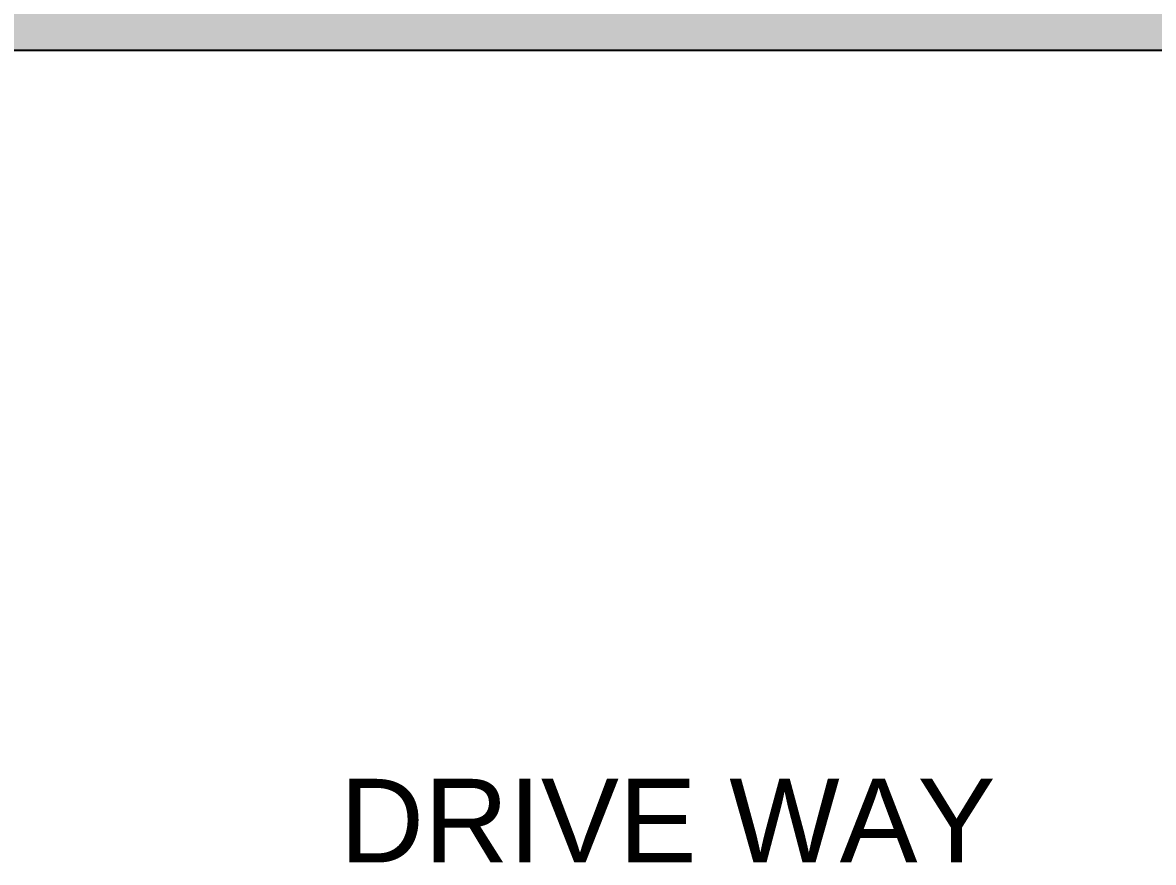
# Model space of a CAD drawing. Header units: millimetres. Extents: x -414464 to 1686, y -90036 to 108605.
# Drawn here: x -124065 to -122037, y 9858 to 11365 of the extents above; entities that cross this region are included whole.
import ezdxf

# ---------------------------------------------------------------- set-up
doc = ezdxf.new("R2010")
doc.units = ezdxf.units.MM
doc.header["$LTSCALE"] = 1000
doc.header["$MEASUREMENT"] = 0
for name, color, linetype in [('a-hat rcc', 252, 'Continuous'), ('a-rcc', 3, 'Continuous'), ('PRESTXT', 7, 'Continuous')]:
    doc.layers.add(name, color=color, linetype=linetype)
doc.styles.add('arial', font='sanss___.ttf')

msp = doc.modelspace()

# ---------------------------------------------------------------- hatches: boundary and pattern name
at = {"layer": 'a-hat rcc', "ltscale": 2}
h = msp.add_hatch(dxfattribs=at)
h.set_pattern_fill('AR-CONC', color=256, scale=20, style=0)
h.set_pattern_definition([(50, (-181260.02, -158031.87), (143.45204, -12.55043), [15, -165]), (355, (-181260.02, -158031.87), (-27.75027, 150.43843), [12, -132]), (100.451444, (-181248.06, -158032.91), (115.70177, 137.888), [12.74804, -140.22842]), (46.1842, (-181260.02, -157991.87), (213.44827, -33.10386), [22.5, -247.5]), (96.63564, (-181242.23, -157994.63), (186.9324, 194.82372), [19.12207, -210.34275]), (351.18416, (-181260.02, -157991.87), (186.9324, 194.82372), [18, -198]), (21, (-181240.02, -158001.87), (119.38141, -80.52378), [15, -165]), (326, (-181240.02, -158001.87), (48.66307, 145.03001), [12, -132]), (71.451445, (-181230.07, -158008.58), (168.04448, 64.50623), [12.74804, -140.22842]), (37.5, (-181260.02, -158031.87), (2.431971, 66.578771), [0, -130.4, 0, -134, 0, -132.5]), (7.5, (-181260.02, -158031.87), (52.613907, 78.882342), [0, -76.4, 0, -127.4, 0, -50.5]), (327.5, (-181304.62, -158031.87), (106.764487, -4.510974), [0, -50, 0, -156, 0, -207]), (317.5, (-181324.62, -158031.87), (116.637234, 20.020996), [0, -65, 0, -103.6, 0, -147])])
h.paths.add_polyline_path([(-114866.1, 11315), (-112416.2, 11315), (-112416.2, 11515), (-125004.8, 11515), (-125004.8, 12465.1), (-125204.9, 12465.1), (-125204.9, 11315), (-125004.8, 11315), (-125004.8, 11315), (-120800.7, 11315), (-120800.7, 10915), (-120570.9, 10915), (-120570.9, 11315), (-115096.1, 11315), (-115096.1, 10915), (-114866.1, 10915)])

# ---------------------------------------------------------------- linework, layer by layer
at = {"layer": 'a-rcc', "elevation": -0.6}
msp.add_lwpolyline([(-125204.9, 11315), (-125204.9, 12465.1), (-125004.8, 12465.1), (-125004.8, 11515), (-112416.2, 11515), (-112416.2, 11315), (-114866.1, 11315), (-114866.1, 10865), (-115096.1, 10865), (-115096.1, 11315), (-120570.9, 11315), (-120570.9, 10865), (-120800.7, 10865), (-120800.7, 11315)], close=True, dxfattribs=at)

# ---------------------------------------------------------------- texts
at = {"layer": 'PRESTXT', "style": 'arial'}
msp.add_text('DRIVE WAY', height=150, dxfattribs=at).set_placement((-123496, 9858.4, -1.1))

doc.saveas('drawing.dxf')
